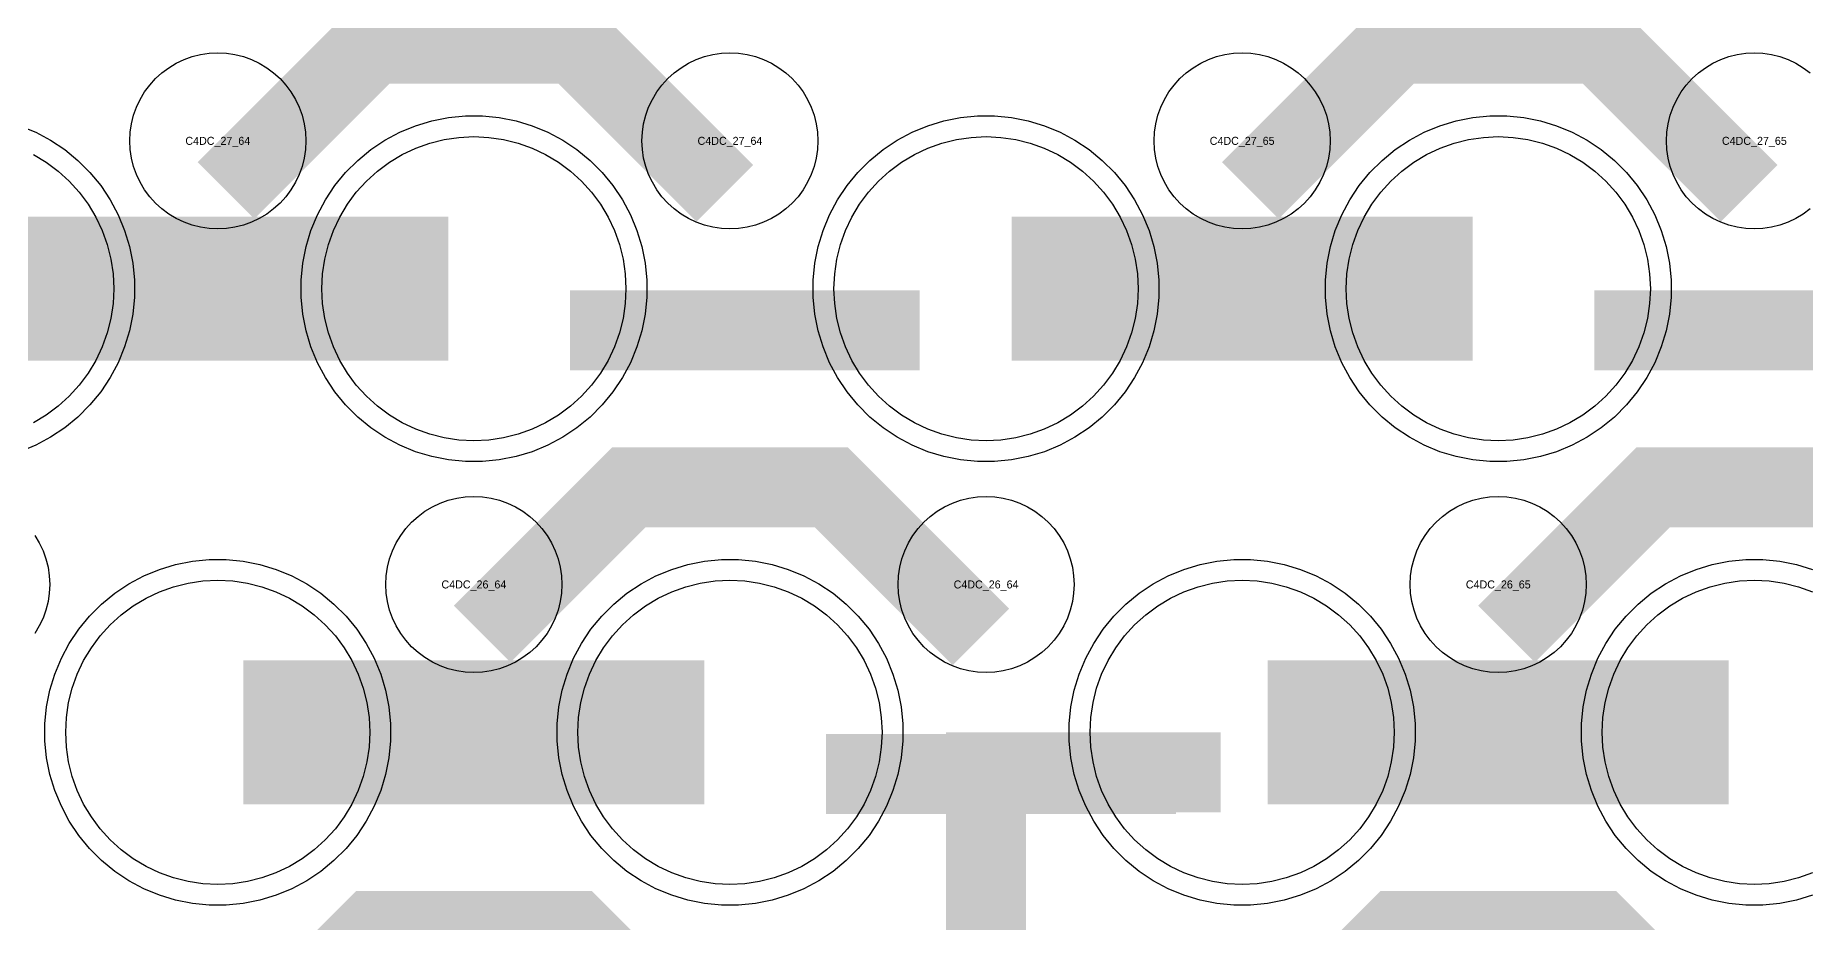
# Model space of a CAD drawing. Extents: x -11880 to 11880, y -14992 to 14992.
# Drawn here: x 8423 to 8976, y -11296 to -11019 of the extents above; entities that cross this region are included whole.
import ezdxf
from ezdxf.enums import TextEntityAlignment as Align

# ---------------------------------------------------------------- set-up
doc = ezdxf.new("R2010")
doc.units = 0
doc.header["$MEASUREMENT"] = 0
for name, color, linetype in [('GDS_775_DT_237', 138, 'CONTINUOUS'), ('RDL1_FS', 34, 'CONTINUOUS'), ('RDL_BS', 160, 'CONTINUOUS')]:
    doc.layers.add(name, color=color, linetype=linetype)

msp = doc.modelspace()

# ---------------------------------------------------------------- linework, layer by layer
at = {"layer": 'RDL1_FS', "color": 241, "true_color": 0xf7abae}
for points in [[(8560, -11145.844), (8555.343, -11145.615), (8550.732, -11144.931), (8546.209, -11143.799), (8541.819, -11142.227), (8537.605, -11140.235), (8533.605, -11137.837), (8529.86, -11135.059), (8526.406, -11131.929), (8523.276, -11128.475), (8520.498, -11124.73), (8518.1, -11120.73), (8516.108, -11116.516), (8514.536, -11112.126), (8513.404, -11107.603), (8512.72, -11102.992), (8512.491, -11098.335), (8512.72, -11093.678), (8513.404, -11089.067), (8514.536, -11084.544), (8516.108, -11080.154), (8518.1, -11075.94), (8520.498, -11071.94), (8523.276, -11068.195), (8526.406, -11064.741), (8529.86, -11061.611), (8533.605, -11058.833), (8537.605, -11056.435), (8541.819, -11054.443), (8546.209, -11052.871), (8550.732, -11051.739), (8555.343, -11051.055), (8560, -11050.826), (8564.657, -11051.055), (8569.268, -11051.739), (8573.791, -11052.871), (8578.181, -11054.443), (8582.395, -11056.435), (8586.395, -11058.833), (8590.14, -11061.611), (8593.594, -11064.741), (8596.724, -11068.195), (8599.502, -11071.94), (8601.9, -11075.94), (8603.892, -11080.154), (8605.464, -11084.544), (8606.596, -11089.067), (8607.28, -11093.678), (8607.509, -11098.335), (8607.28, -11102.992), (8606.596, -11107.603), (8605.464, -11112.126), (8603.892, -11116.516), (8601.9, -11120.73), (8599.502, -11124.73), (8596.724, -11128.475), (8593.594, -11131.929), (8590.14, -11135.059), (8586.395, -11137.837), (8582.395, -11140.235), (8578.181, -11142.227), (8573.791, -11143.799), (8569.268, -11144.931), (8564.657, -11145.615)], [(8720, -11145.844), (8715.343, -11145.615), (8710.732, -11144.931), (8706.209, -11143.799), (8701.819, -11142.227), (8697.605, -11140.235), (8693.605, -11137.837), (8689.86, -11135.059), (8686.406, -11131.929), (8683.276, -11128.475), (8680.498, -11124.73), (8678.1, -11120.73), (8676.108, -11116.516), (8674.536, -11112.126), (8673.404, -11107.603), (8672.72, -11102.992), (8672.491, -11098.335), (8672.72, -11093.678), (8673.404, -11089.067), (8674.536, -11084.544), (8676.108, -11080.154), (8678.1, -11075.94), (8680.498, -11071.94), (8683.276, -11068.195), (8686.406, -11064.741), (8689.86, -11061.611), (8693.605, -11058.833), (8697.605, -11056.435), (8701.819, -11054.443), (8706.209, -11052.871), (8710.732, -11051.739), (8715.343, -11051.055), (8720, -11050.826), (8724.657, -11051.055), (8729.268, -11051.739), (8733.791, -11052.871), (8738.181, -11054.443), (8742.395, -11056.435), (8746.395, -11058.833), (8750.14, -11061.611), (8753.594, -11064.741), (8756.724, -11068.195), (8759.502, -11071.94), (8761.9, -11075.94), (8763.892, -11080.154), (8765.464, -11084.544), (8766.596, -11089.067), (8767.28, -11093.678), (8767.509, -11098.335), (8767.28, -11102.992), (8766.596, -11107.603), (8765.464, -11112.126), (8763.892, -11116.516), (8761.9, -11120.73), (8759.502, -11124.73), (8756.724, -11128.475), (8753.594, -11131.929), (8750.14, -11135.059), (8746.395, -11137.837), (8742.395, -11140.235), (8738.181, -11142.227), (8733.791, -11143.799), (8729.268, -11144.931), (8724.657, -11145.615)], [(8880, -11145.844), (8875.343, -11145.615), (8870.732, -11144.931), (8866.209, -11143.799), (8861.819, -11142.227), (8857.605, -11140.235), (8853.605, -11137.837), (8849.86, -11135.059), (8846.406, -11131.929), (8843.276, -11128.475), (8840.498, -11124.73), (8838.1, -11120.73), (8836.108, -11116.516), (8834.536, -11112.126), (8833.404, -11107.603), (8832.72, -11102.992), (8832.491, -11098.335), (8832.72, -11093.678), (8833.404, -11089.067), (8834.536, -11084.544), (8836.108, -11080.154), (8838.1, -11075.94), (8840.498, -11071.94), (8843.276, -11068.195), (8846.406, -11064.741), (8849.86, -11061.611), (8853.605, -11058.833), (8857.605, -11056.435), (8861.819, -11054.443), (8866.209, -11052.871), (8870.732, -11051.739), (8875.343, -11051.055), (8880, -11050.826), (8884.657, -11051.055), (8889.268, -11051.739), (8893.791, -11052.871), (8898.181, -11054.443), (8902.395, -11056.435), (8906.395, -11058.833), (8910.14, -11061.611), (8913.594, -11064.741), (8916.724, -11068.195), (8919.502, -11071.94), (8921.9, -11075.94), (8923.892, -11080.154), (8925.464, -11084.544), (8926.596, -11089.067), (8927.28, -11093.678), (8927.509, -11098.335), (8927.28, -11102.992), (8926.596, -11107.603), (8925.464, -11112.126), (8923.892, -11116.516), (8921.9, -11120.73), (8919.502, -11124.73), (8916.724, -11128.475), (8913.594, -11131.929), (8910.14, -11135.059), (8906.395, -11137.837), (8902.395, -11140.235), (8898.181, -11142.227), (8893.791, -11143.799), (8889.268, -11144.931), (8884.657, -11145.615)], [(8480, -11284.409), (8475.343, -11284.18), (8470.732, -11283.496), (8466.209, -11282.364), (8461.819, -11280.792), (8457.605, -11278.8), (8453.605, -11276.402), (8449.86, -11273.624), (8446.406, -11270.494), (8443.276, -11267.04), (8440.498, -11263.295), (8438.1, -11259.295), (8436.108, -11255.081), (8434.536, -11250.691), (8433.404, -11246.168), (8432.72, -11241.557), (8432.491, -11236.9), (8432.72, -11232.243), (8433.404, -11227.632), (8434.536, -11223.109), (8436.108, -11218.719), (8438.1, -11214.505), (8440.498, -11210.505), (8443.276, -11206.76), (8446.406, -11203.306), (8449.86, -11200.176), (8453.605, -11197.398), (8457.605, -11195), (8461.819, -11193.008), (8466.209, -11191.436), (8470.732, -11190.304), (8475.343, -11189.62), (8480, -11189.391), (8484.657, -11189.62), (8489.268, -11190.304), (8493.791, -11191.436), (8498.181, -11193.008), (8502.395, -11195), (8506.395, -11197.398), (8510.14, -11200.176), (8513.594, -11203.306), (8516.724, -11206.76), (8519.502, -11210.505), (8521.9, -11214.505), (8523.892, -11218.719), (8525.464, -11223.109), (8526.596, -11227.632), (8527.28, -11232.243), (8527.509, -11236.9), (8527.28, -11241.557), (8526.596, -11246.168), (8525.464, -11250.691), (8523.892, -11255.081), (8521.9, -11259.295), (8519.502, -11263.295), (8516.724, -11267.04), (8513.594, -11270.494), (8510.14, -11273.624), (8506.395, -11276.402), (8502.395, -11278.8), (8498.181, -11280.792), (8493.791, -11282.364), (8489.268, -11283.496), (8484.657, -11284.18)], [(8640, -11284.409), (8635.343, -11284.18), (8630.732, -11283.496), (8626.209, -11282.364), (8621.819, -11280.792), (8617.605, -11278.8), (8613.605, -11276.402), (8609.86, -11273.624), (8606.406, -11270.494), (8603.276, -11267.04), (8600.498, -11263.295), (8598.1, -11259.295), (8596.108, -11255.081), (8594.536, -11250.691), (8593.404, -11246.168), (8592.72, -11241.557), (8592.491, -11236.9), (8592.72, -11232.243), (8593.404, -11227.632), (8594.536, -11223.109), (8596.108, -11218.719), (8598.1, -11214.505), (8600.498, -11210.505), (8603.276, -11206.76), (8606.406, -11203.306), (8609.86, -11200.176), (8613.605, -11197.398), (8617.605, -11195), (8621.819, -11193.008), (8626.209, -11191.436), (8630.732, -11190.304), (8635.343, -11189.62), (8640, -11189.391), (8644.657, -11189.62), (8649.268, -11190.304), (8653.791, -11191.436), (8658.181, -11193.008), (8662.395, -11195), (8666.395, -11197.398), (8670.14, -11200.176), (8673.594, -11203.306), (8676.724, -11206.76), (8679.502, -11210.505), (8681.9, -11214.505), (8683.892, -11218.719), (8685.464, -11223.109), (8686.596, -11227.632), (8687.28, -11232.243), (8687.509, -11236.9), (8687.28, -11241.557), (8686.596, -11246.168), (8685.464, -11250.691), (8683.892, -11255.081), (8681.9, -11259.295), (8679.502, -11263.295), (8676.724, -11267.04), (8673.594, -11270.494), (8670.14, -11273.624), (8666.395, -11276.402), (8662.395, -11278.8), (8658.181, -11280.792), (8653.791, -11282.364), (8649.268, -11283.496), (8644.657, -11284.18)], [(8800, -11284.409), (8795.343, -11284.18), (8790.732, -11283.496), (8786.209, -11282.364), (8781.819, -11280.792), (8777.605, -11278.8), (8773.605, -11276.402), (8769.86, -11273.624), (8766.406, -11270.494), (8763.276, -11267.04), (8760.498, -11263.295), (8758.1, -11259.295), (8756.108, -11255.081), (8754.536, -11250.691), (8753.404, -11246.168), (8752.72, -11241.557), (8752.491, -11236.9), (8752.72, -11232.243), (8753.404, -11227.632), (8754.536, -11223.109), (8756.108, -11218.719), (8758.1, -11214.505), (8760.498, -11210.505), (8763.276, -11206.76), (8766.406, -11203.306), (8769.86, -11200.176), (8773.605, -11197.398), (8777.605, -11195), (8781.819, -11193.008), (8786.209, -11191.436), (8790.732, -11190.304), (8795.343, -11189.62), (8800, -11189.391), (8804.657, -11189.62), (8809.268, -11190.304), (8813.791, -11191.436), (8818.181, -11193.008), (8822.395, -11195), (8826.395, -11197.398), (8830.14, -11200.176), (8833.594, -11203.306), (8836.724, -11206.76), (8839.502, -11210.505), (8841.9, -11214.505), (8843.892, -11218.719), (8845.464, -11223.109), (8846.596, -11227.632), (8847.28, -11232.243), (8847.509, -11236.9), (8847.28, -11241.557), (8846.596, -11246.168), (8845.464, -11250.691), (8843.892, -11255.081), (8841.9, -11259.295), (8839.502, -11263.295), (8836.724, -11267.04), (8833.594, -11270.494), (8830.14, -11273.624), (8826.395, -11276.402), (8822.395, -11278.8), (8818.181, -11280.792), (8813.791, -11282.364), (8809.268, -11283.496), (8804.657, -11284.18)]]:
    msp.add_lwpolyline(points, close=True, dxfattribs=at)
for points in [[(8422.395, -11056.435), (8426.395, -11058.833), (8430.14, -11061.611), (8433.594, -11064.741), (8436.724, -11068.195), (8439.502, -11071.94), (8441.9, -11075.94), (8443.892, -11080.154), (8445.464, -11084.544), (8446.596, -11089.067), (8447.28, -11093.678), (8447.509, -11098.335), (8447.28, -11102.992), (8446.596, -11107.603), (8445.464, -11112.126), (8443.892, -11116.516), (8441.9, -11120.73), (8439.502, -11124.73), (8436.724, -11128.475), (8433.594, -11131.929), (8430.14, -11135.059), (8426.395, -11137.837), (8422.395, -11140.235)], [(8978.181, -11280.792), (8973.791, -11282.364), (8969.268, -11283.496), (8964.657, -11284.18), (8960, -11284.409), (8955.343, -11284.18), (8950.732, -11283.496), (8946.209, -11282.364), (8941.819, -11280.792), (8937.605, -11278.8), (8933.605, -11276.402), (8929.86, -11273.624), (8926.406, -11270.494), (8923.276, -11267.04), (8920.498, -11263.295), (8918.1, -11259.295), (8916.108, -11255.081), (8914.536, -11250.691), (8913.404, -11246.168), (8912.72, -11241.557), (8912.491, -11236.9), (8912.72, -11232.243), (8913.404, -11227.632), (8914.536, -11223.109), (8916.108, -11218.719), (8918.1, -11214.505), (8920.498, -11210.505), (8923.276, -11206.76), (8926.406, -11203.306), (8929.86, -11200.176), (8933.605, -11197.398), (8937.605, -11195), (8941.819, -11193.008), (8946.209, -11191.436), (8950.732, -11190.304), (8955.343, -11189.62), (8960, -11189.391), (8964.657, -11189.62), (8969.268, -11190.304), (8973.791, -11191.436), (8978.181, -11193.008)]]:
    msp.add_lwpolyline(points, dxfattribs=at)
for points in [[(8408.002, -11098.335, 45, 45, 0), (8480.002, -11098.335, 45, 45, 0)], [(8480.002, -11098.335, 45, 45, 0), (8552.002, -11098.335, 45, 45, 0)], [(8728.002, -11098.335, 45, 45, 0), (8800.002, -11098.335, 45, 45, 0)], [(8800.002, -11098.335, 45, 45, 0), (8872.002, -11098.335, 45, 45, 0)], [(8488.002, -11236.9, 45, 45, 0), (8560.002, -11236.9, 45, 45, 0)], [(8560.002, -11236.9, 45, 45, 0), (8632.002, -11236.9, 45, 45, 0)], [(8808.002, -11236.9, 45, 45, 0), (8880.002, -11236.9, 45, 45, 0)], [(8880.002, -11236.9, 45, 45, 0), (8952.002, -11236.9, 45, 45, 0)]]:
    msp.add_lwpolyline(points, format="xyseb", dxfattribs=at)
at = {"layer": 'RDL_BS'}
for points in [[(8482.562, -11067.649, 25, 25, 0), (8528.377, -11021.834, 25, 25, 0), (8561.93, -11021.834, 25, 25, 0)], [(8638.401, -11068.548, 25, 25, 0), (8591.687, -11021.834, 25, 25, 0), (8561.929, -11021.834, 25, 25, 0)], [(8802.562, -11067.649, 25, 25, 0), (8848.377, -11021.834, 25, 25, 0), (8881.93, -11021.834, 25, 25, 0)], [(8958.401, -11068.548, 25, 25, 0), (8911.687, -11021.834, 25, 25, 0), (8881.929, -11021.834, 25, 25, 0)], [(8562.562, -11206.214, 25, 25, 0), (8608.377, -11160.399, 25, 25, 0), (8641.93, -11160.399, 25, 25, 0)], [(8718.401, -11207.113, 25, 25, 0), (8671.687, -11160.399, 25, 25, 0), (8641.929, -11160.399, 25, 25, 0)], [(8882.562, -11206.214, 25, 25, 0), (8928.377, -11160.399, 25, 25, 0), (8961.93, -11160.399, 25, 25, 0)], [(9038.401, -11207.113, 25, 25, 0), (8991.687, -11160.399, 25, 25, 0), (8961.929, -11160.399, 25, 25, 0)], [(8720, -11267.369, 25, 25, 0), (8720, -11312.989, 25, 25, 0)], [(8482.562, -11344.774, 25, 25, 0), (8528.377, -11298.959, 25, 25, 0), (8561.93, -11298.959, 25, 25, 0)], [(8638.401, -11345.673, 25, 25, 0), (8591.687, -11298.959, 25, 25, 0), (8561.929, -11298.959, 25, 25, 0)], [(8802.562, -11344.774, 25, 25, 0), (8848.377, -11298.959, 25, 25, 0), (8881.93, -11298.959, 25, 25, 0)], [(8958.401, -11345.673, 25, 25, 0), (8911.687, -11298.959, 25, 25, 0), (8881.929, -11298.959, 25, 25, 0)]]:
    msp.add_lwpolyline(points, format="xyseb", dxfattribs=at)
for points in [[(8480, -11079.641), (8477.307, -11079.509), (8474.635, -11079.113), (8472.016, -11078.456), (8469.481, -11077.549), (8467.044, -11076.397), (8464.72, -11075.004), (8462.557, -11073.401), (8460.558, -11071.589), (8458.746, -11069.59), (8457.143, -11067.427), (8455.75, -11065.103), (8454.598, -11062.666), (8453.691, -11060.131), (8453.034, -11057.512), (8452.638, -11054.84), (8452.506, -11052.147), (8452.638, -11049.454), (8453.034, -11046.782), (8453.691, -11044.163), (8454.598, -11041.628), (8455.75, -11039.191), (8457.143, -11036.867), (8458.746, -11034.704), (8460.558, -11032.705), (8462.557, -11030.893), (8464.72, -11029.29), (8467.044, -11027.897), (8469.481, -11026.745), (8472.016, -11025.838), (8474.635, -11025.181), (8477.307, -11024.785), (8480, -11024.653), (8482.693, -11024.785), (8485.365, -11025.181), (8487.984, -11025.838), (8490.519, -11026.745), (8492.956, -11027.897), (8495.28, -11029.29), (8497.443, -11030.893), (8499.442, -11032.705), (8501.254, -11034.704), (8502.857, -11036.867), (8504.25, -11039.191), (8505.402, -11041.628), (8506.309, -11044.163), (8506.966, -11046.782), (8507.362, -11049.454), (8507.494, -11052.147), (8507.362, -11054.84), (8506.966, -11057.512), (8506.309, -11060.131), (8505.402, -11062.666), (8504.25, -11065.103), (8502.857, -11067.427), (8501.254, -11069.59), (8499.442, -11071.589), (8497.443, -11073.401), (8495.28, -11075.004), (8492.956, -11076.397), (8490.519, -11077.549), (8487.984, -11078.456), (8485.365, -11079.113), (8482.693, -11079.509)], [(8640, -11079.641), (8637.307, -11079.509), (8634.635, -11079.113), (8632.016, -11078.456), (8629.481, -11077.549), (8627.044, -11076.397), (8624.72, -11075.004), (8622.557, -11073.401), (8620.558, -11071.589), (8618.746, -11069.59), (8617.143, -11067.427), (8615.75, -11065.103), (8614.598, -11062.666), (8613.691, -11060.131), (8613.034, -11057.512), (8612.638, -11054.84), (8612.506, -11052.147), (8612.638, -11049.454), (8613.034, -11046.782), (8613.691, -11044.163), (8614.598, -11041.628), (8615.75, -11039.191), (8617.143, -11036.867), (8618.746, -11034.704), (8620.558, -11032.705), (8622.557, -11030.893), (8624.72, -11029.29), (8627.044, -11027.897), (8629.481, -11026.745), (8632.016, -11025.838), (8634.635, -11025.181), (8637.307, -11024.785), (8640, -11024.653), (8642.693, -11024.785), (8645.365, -11025.181), (8647.984, -11025.838), (8650.519, -11026.745), (8652.956, -11027.897), (8655.28, -11029.29), (8657.443, -11030.893), (8659.442, -11032.705), (8661.254, -11034.704), (8662.857, -11036.867), (8664.25, -11039.191), (8665.402, -11041.628), (8666.309, -11044.163), (8666.966, -11046.782), (8667.362, -11049.454), (8667.494, -11052.147), (8667.362, -11054.84), (8666.966, -11057.512), (8666.309, -11060.131), (8665.402, -11062.666), (8664.25, -11065.103), (8662.857, -11067.427), (8661.254, -11069.59), (8659.442, -11071.589), (8657.443, -11073.401), (8655.28, -11075.004), (8652.956, -11076.397), (8650.519, -11077.549), (8647.984, -11078.456), (8645.365, -11079.113), (8642.693, -11079.509)], [(8800, -11079.641), (8797.307, -11079.509), (8794.635, -11079.113), (8792.016, -11078.456), (8789.481, -11077.549), (8787.044, -11076.397), (8784.72, -11075.004), (8782.557, -11073.401), (8780.558, -11071.589), (8778.746, -11069.59), (8777.143, -11067.427), (8775.75, -11065.103), (8774.598, -11062.666), (8773.691, -11060.131), (8773.034, -11057.512), (8772.638, -11054.84), (8772.506, -11052.147), (8772.638, -11049.454), (8773.034, -11046.782), (8773.691, -11044.163), (8774.598, -11041.628), (8775.75, -11039.191), (8777.143, -11036.867), (8778.746, -11034.704), (8780.558, -11032.705), (8782.557, -11030.893), (8784.72, -11029.29), (8787.044, -11027.897), (8789.481, -11026.745), (8792.016, -11025.838), (8794.635, -11025.181), (8797.307, -11024.785), (8800, -11024.653), (8802.693, -11024.785), (8805.365, -11025.181), (8807.984, -11025.838), (8810.519, -11026.745), (8812.956, -11027.897), (8815.28, -11029.29), (8817.443, -11030.893), (8819.442, -11032.705), (8821.254, -11034.704), (8822.857, -11036.867), (8824.25, -11039.191), (8825.402, -11041.628), (8826.309, -11044.163), (8826.966, -11046.782), (8827.362, -11049.454), (8827.494, -11052.147), (8827.362, -11054.84), (8826.966, -11057.512), (8826.309, -11060.131), (8825.402, -11062.666), (8824.25, -11065.103), (8822.857, -11067.427), (8821.254, -11069.59), (8819.442, -11071.589), (8817.443, -11073.401), (8815.28, -11075.004), (8812.956, -11076.397), (8810.519, -11077.549), (8807.984, -11078.456), (8805.365, -11079.113), (8802.693, -11079.509)], [(8560, -11218.206), (8557.307, -11218.074), (8554.635, -11217.678), (8552.016, -11217.021), (8549.481, -11216.114), (8547.044, -11214.962), (8544.72, -11213.569), (8542.557, -11211.966), (8540.558, -11210.154), (8538.746, -11208.155), (8537.143, -11205.992), (8535.75, -11203.668), (8534.598, -11201.231), (8533.691, -11198.696), (8533.034, -11196.077), (8532.638, -11193.405), (8532.506, -11190.712), (8532.638, -11188.019), (8533.034, -11185.347), (8533.691, -11182.728), (8534.598, -11180.193), (8535.75, -11177.756), (8537.143, -11175.432), (8538.746, -11173.269), (8540.558, -11171.27), (8542.557, -11169.458), (8544.72, -11167.855), (8547.044, -11166.462), (8549.481, -11165.31), (8552.016, -11164.403), (8554.635, -11163.746), (8557.307, -11163.35), (8560, -11163.218), (8562.693, -11163.35), (8565.365, -11163.746), (8567.984, -11164.403), (8570.519, -11165.31), (8572.956, -11166.462), (8575.28, -11167.855), (8577.443, -11169.458), (8579.442, -11171.27), (8581.254, -11173.269), (8582.857, -11175.432), (8584.25, -11177.756), (8585.402, -11180.193), (8586.309, -11182.728), (8586.966, -11185.347), (8587.362, -11188.019), (8587.494, -11190.712), (8587.362, -11193.405), (8586.966, -11196.077), (8586.309, -11198.696), (8585.402, -11201.231), (8584.25, -11203.668), (8582.857, -11205.992), (8581.254, -11208.155), (8579.442, -11210.154), (8577.443, -11211.966), (8575.28, -11213.569), (8572.956, -11214.962), (8570.519, -11216.114), (8567.984, -11217.021), (8565.365, -11217.678), (8562.693, -11218.074)], [(8720, -11218.206), (8717.307, -11218.074), (8714.635, -11217.678), (8712.016, -11217.021), (8709.481, -11216.114), (8707.044, -11214.962), (8704.72, -11213.569), (8702.557, -11211.966), (8700.558, -11210.154), (8698.746, -11208.155), (8697.143, -11205.992), (8695.75, -11203.668), (8694.598, -11201.231), (8693.691, -11198.696), (8693.034, -11196.077), (8692.638, -11193.405), (8692.506, -11190.712), (8692.638, -11188.019), (8693.034, -11185.347), (8693.691, -11182.728), (8694.598, -11180.193), (8695.75, -11177.756), (8697.143, -11175.432), (8698.746, -11173.269), (8700.558, -11171.27), (8702.557, -11169.458), (8704.72, -11167.855), (8707.044, -11166.462), (8709.481, -11165.31), (8712.016, -11164.403), (8714.635, -11163.746), (8717.307, -11163.35), (8720, -11163.218), (8722.693, -11163.35), (8725.365, -11163.746), (8727.984, -11164.403), (8730.519, -11165.31), (8732.956, -11166.462), (8735.28, -11167.855), (8737.443, -11169.458), (8739.442, -11171.27), (8741.254, -11173.269), (8742.857, -11175.432), (8744.25, -11177.756), (8745.402, -11180.193), (8746.309, -11182.728), (8746.966, -11185.347), (8747.362, -11188.019), (8747.494, -11190.712), (8747.362, -11193.405), (8746.966, -11196.077), (8746.309, -11198.696), (8745.402, -11201.231), (8744.25, -11203.668), (8742.857, -11205.992), (8741.254, -11208.155), (8739.442, -11210.154), (8737.443, -11211.966), (8735.28, -11213.569), (8732.956, -11214.962), (8730.519, -11216.114), (8727.984, -11217.021), (8725.365, -11217.678), (8722.693, -11218.074)], [(8880, -11218.206), (8877.307, -11218.074), (8874.635, -11217.678), (8872.016, -11217.021), (8869.481, -11216.114), (8867.044, -11214.962), (8864.72, -11213.569), (8862.557, -11211.966), (8860.558, -11210.154), (8858.746, -11208.155), (8857.143, -11205.992), (8855.75, -11203.668), (8854.598, -11201.231), (8853.691, -11198.696), (8853.034, -11196.077), (8852.638, -11193.405), (8852.506, -11190.712), (8852.638, -11188.019), (8853.034, -11185.347), (8853.691, -11182.728), (8854.598, -11180.193), (8855.75, -11177.756), (8857.143, -11175.432), (8858.746, -11173.269), (8860.558, -11171.27), (8862.557, -11169.458), (8864.72, -11167.855), (8867.044, -11166.462), (8869.481, -11165.31), (8872.016, -11164.403), (8874.635, -11163.746), (8877.307, -11163.35), (8880, -11163.218), (8882.693, -11163.35), (8885.365, -11163.746), (8887.984, -11164.403), (8890.519, -11165.31), (8892.956, -11166.462), (8895.28, -11167.855), (8897.443, -11169.458), (8899.442, -11171.27), (8901.254, -11173.269), (8902.857, -11175.432), (8904.25, -11177.756), (8905.402, -11180.193), (8906.309, -11182.728), (8906.966, -11185.347), (8907.362, -11188.019), (8907.494, -11190.712), (8907.362, -11193.405), (8906.966, -11196.077), (8906.309, -11198.696), (8905.402, -11201.231), (8904.25, -11203.668), (8902.857, -11205.992), (8901.254, -11208.155), (8899.442, -11210.154), (8897.443, -11211.966), (8895.28, -11213.569), (8892.956, -11214.962), (8890.519, -11216.114), (8887.984, -11217.021), (8885.365, -11217.678), (8882.693, -11218.074)]]:
    msp.add_lwpolyline(points, close=True, dxfattribs=at)
for points in [[(8977.443, -11073.401), (8975.28, -11075.004), (8972.956, -11076.397), (8970.519, -11077.549), (8967.984, -11078.456), (8965.365, -11079.113), (8962.693, -11079.509), (8960, -11079.641), (8957.307, -11079.509), (8954.635, -11079.113), (8952.016, -11078.456), (8949.481, -11077.549), (8947.044, -11076.397), (8944.72, -11075.004), (8942.557, -11073.401), (8940.558, -11071.589), (8938.746, -11069.59), (8937.143, -11067.427), (8935.75, -11065.103), (8934.598, -11062.666), (8933.691, -11060.131), (8933.034, -11057.512), (8932.638, -11054.84), (8932.506, -11052.147), (8932.638, -11049.454), (8933.034, -11046.782), (8933.691, -11044.163), (8934.598, -11041.628), (8935.75, -11039.191), (8937.143, -11036.867), (8938.746, -11034.704), (8940.558, -11032.705), (8942.557, -11030.893), (8944.72, -11029.29), (8947.044, -11027.897), (8949.481, -11026.745), (8952.016, -11025.838), (8954.635, -11025.181), (8957.307, -11024.785), (8960, -11024.653), (8962.693, -11024.785), (8965.365, -11025.181), (8967.984, -11025.838), (8970.519, -11026.745), (8972.956, -11027.897), (8975.28, -11029.29), (8977.443, -11030.893)], [(8422.857, -11175.432), (8424.25, -11177.756), (8425.402, -11180.193), (8426.309, -11182.728), (8426.966, -11185.347), (8427.362, -11188.019), (8427.494, -11190.712), (8427.362, -11193.405), (8426.966, -11196.077), (8426.309, -11198.696), (8425.402, -11201.231), (8424.25, -11203.668), (8422.857, -11205.992)]]:
    msp.add_lwpolyline(points, dxfattribs=at)
at = {"layer": 'RDL_BS', "color": 241, "true_color": 0xf7abae}
for points in [[(8418.205, -11047.429), (8423.115, -11049.46), (8427.777, -11051.952), (8432.191, -11054.899), (8436.292, -11058.261), (8440.074, -11062.043), (8443.436, -11066.144), (8446.383, -11070.558), (8448.875, -11075.22), (8450.906, -11080.13), (8452.437, -11085.17), (8453.483, -11090.397), (8454, -11095.691), (8454, -11100.979), (8453.483, -11106.273), (8452.437, -11111.5), (8450.906, -11116.54), (8448.875, -11121.45), (8446.383, -11126.112), (8443.436, -11130.526), (8440.074, -11134.627), (8436.292, -11138.409), (8432.191, -11141.771), (8427.777, -11144.718), (8423.115, -11147.21), (8418.205, -11149.241)], [(8978.205, -11287.806), (8973.165, -11289.337), (8967.938, -11290.383), (8962.644, -11290.9), (8957.356, -11290.9), (8952.062, -11290.383), (8946.835, -11289.337), (8941.795, -11287.806), (8936.885, -11285.775), (8932.223, -11283.283), (8927.809, -11280.336), (8923.708, -11276.974), (8919.926, -11273.192), (8916.564, -11269.091), (8913.617, -11264.677), (8911.125, -11260.015), (8909.094, -11255.105), (8907.563, -11250.065), (8906.517, -11244.838), (8906, -11239.544), (8906, -11234.256), (8906.517, -11228.962), (8907.563, -11223.735), (8909.094, -11218.695), (8911.125, -11213.785), (8913.617, -11209.123), (8916.564, -11204.709), (8919.926, -11200.608), (8923.708, -11196.826), (8927.809, -11193.464), (8932.223, -11190.517), (8936.885, -11188.025), (8941.795, -11185.994), (8946.835, -11184.463), (8952.062, -11183.417), (8957.356, -11182.9), (8962.644, -11182.9), (8967.938, -11183.417), (8973.165, -11184.463), (8978.205, -11185.994)]]:
    msp.add_lwpolyline(points, dxfattribs=at)
for points in [[(8557.356, -11152.335), (8552.062, -11151.818), (8546.835, -11150.772), (8541.795, -11149.241), (8536.885, -11147.21), (8532.223, -11144.718), (8527.809, -11141.771), (8523.708, -11138.409), (8519.926, -11134.627), (8516.564, -11130.526), (8513.617, -11126.112), (8511.125, -11121.45), (8509.094, -11116.54), (8507.563, -11111.5), (8506.517, -11106.273), (8506, -11100.979), (8506, -11095.691), (8506.517, -11090.397), (8507.563, -11085.17), (8509.094, -11080.13), (8511.125, -11075.22), (8513.617, -11070.558), (8516.564, -11066.144), (8519.926, -11062.043), (8523.708, -11058.261), (8527.809, -11054.899), (8532.223, -11051.952), (8536.885, -11049.46), (8541.795, -11047.429), (8546.835, -11045.898), (8552.062, -11044.852), (8557.356, -11044.335), (8562.644, -11044.335), (8567.938, -11044.852), (8573.165, -11045.898), (8578.205, -11047.429), (8583.115, -11049.46), (8587.777, -11051.952), (8592.191, -11054.899), (8596.292, -11058.261), (8600.074, -11062.043), (8603.436, -11066.144), (8606.383, -11070.558), (8608.875, -11075.22), (8610.906, -11080.13), (8612.437, -11085.17), (8613.483, -11090.397), (8614, -11095.691), (8614, -11100.979), (8613.483, -11106.273), (8612.437, -11111.5), (8610.906, -11116.54), (8608.875, -11121.45), (8606.383, -11126.112), (8603.436, -11130.526), (8600.074, -11134.627), (8596.292, -11138.409), (8592.191, -11141.771), (8587.777, -11144.718), (8583.115, -11147.21), (8578.205, -11149.241), (8573.165, -11150.772), (8567.938, -11151.818), (8562.644, -11152.335)], [(8717.356, -11152.335), (8712.062, -11151.818), (8706.835, -11150.772), (8701.795, -11149.241), (8696.885, -11147.21), (8692.223, -11144.718), (8687.809, -11141.771), (8683.708, -11138.409), (8679.926, -11134.627), (8676.564, -11130.526), (8673.617, -11126.112), (8671.125, -11121.45), (8669.094, -11116.54), (8667.563, -11111.5), (8666.517, -11106.273), (8666, -11100.979), (8666, -11095.691), (8666.517, -11090.397), (8667.563, -11085.17), (8669.094, -11080.13), (8671.125, -11075.22), (8673.617, -11070.558), (8676.564, -11066.144), (8679.926, -11062.043), (8683.708, -11058.261), (8687.809, -11054.899), (8692.223, -11051.952), (8696.885, -11049.46), (8701.795, -11047.429), (8706.835, -11045.898), (8712.062, -11044.852), (8717.356, -11044.335), (8722.644, -11044.335), (8727.938, -11044.852), (8733.165, -11045.898), (8738.205, -11047.429), (8743.115, -11049.46), (8747.777, -11051.952), (8752.191, -11054.899), (8756.292, -11058.261), (8760.074, -11062.043), (8763.436, -11066.144), (8766.383, -11070.558), (8768.875, -11075.22), (8770.906, -11080.13), (8772.437, -11085.17), (8773.483, -11090.397), (8774, -11095.691), (8774, -11100.979), (8773.483, -11106.273), (8772.437, -11111.5), (8770.906, -11116.54), (8768.875, -11121.45), (8766.383, -11126.112), (8763.436, -11130.526), (8760.074, -11134.627), (8756.292, -11138.409), (8752.191, -11141.771), (8747.777, -11144.718), (8743.115, -11147.21), (8738.205, -11149.241), (8733.165, -11150.772), (8727.938, -11151.818), (8722.644, -11152.335)], [(8877.356, -11152.335), (8872.062, -11151.818), (8866.835, -11150.772), (8861.795, -11149.241), (8856.885, -11147.21), (8852.223, -11144.718), (8847.809, -11141.771), (8843.708, -11138.409), (8839.926, -11134.627), (8836.564, -11130.526), (8833.617, -11126.112), (8831.125, -11121.45), (8829.094, -11116.54), (8827.563, -11111.5), (8826.517, -11106.273), (8826, -11100.979), (8826, -11095.691), (8826.517, -11090.397), (8827.563, -11085.17), (8829.094, -11080.13), (8831.125, -11075.22), (8833.617, -11070.558), (8836.564, -11066.144), (8839.926, -11062.043), (8843.708, -11058.261), (8847.809, -11054.899), (8852.223, -11051.952), (8856.885, -11049.46), (8861.795, -11047.429), (8866.835, -11045.898), (8872.062, -11044.852), (8877.356, -11044.335), (8882.644, -11044.335), (8887.938, -11044.852), (8893.165, -11045.898), (8898.205, -11047.429), (8903.115, -11049.46), (8907.777, -11051.952), (8912.191, -11054.899), (8916.292, -11058.261), (8920.074, -11062.043), (8923.436, -11066.144), (8926.383, -11070.558), (8928.875, -11075.22), (8930.906, -11080.13), (8932.437, -11085.17), (8933.483, -11090.397), (8934, -11095.691), (8934, -11100.979), (8933.483, -11106.273), (8932.437, -11111.5), (8930.906, -11116.54), (8928.875, -11121.45), (8926.383, -11126.112), (8923.436, -11130.526), (8920.074, -11134.627), (8916.292, -11138.409), (8912.191, -11141.771), (8907.777, -11144.718), (8903.115, -11147.21), (8898.205, -11149.241), (8893.165, -11150.772), (8887.938, -11151.818), (8882.644, -11152.335)], [(8477.356, -11290.9), (8472.062, -11290.383), (8466.835, -11289.337), (8461.795, -11287.806), (8456.885, -11285.775), (8452.223, -11283.283), (8447.809, -11280.336), (8443.708, -11276.974), (8439.926, -11273.192), (8436.564, -11269.091), (8433.617, -11264.677), (8431.125, -11260.015), (8429.094, -11255.105), (8427.563, -11250.065), (8426.517, -11244.838), (8426, -11239.544), (8426, -11234.256), (8426.517, -11228.962), (8427.563, -11223.735), (8429.094, -11218.695), (8431.125, -11213.785), (8433.617, -11209.123), (8436.564, -11204.709), (8439.926, -11200.608), (8443.708, -11196.826), (8447.809, -11193.464), (8452.223, -11190.517), (8456.885, -11188.025), (8461.795, -11185.994), (8466.835, -11184.463), (8472.062, -11183.417), (8477.356, -11182.9), (8482.644, -11182.9), (8487.938, -11183.417), (8493.165, -11184.463), (8498.205, -11185.994), (8503.115, -11188.025), (8507.777, -11190.517), (8512.191, -11193.464), (8516.292, -11196.826), (8520.074, -11200.608), (8523.436, -11204.709), (8526.383, -11209.123), (8528.875, -11213.785), (8530.906, -11218.695), (8532.437, -11223.735), (8533.483, -11228.962), (8534, -11234.256), (8534, -11239.544), (8533.483, -11244.838), (8532.437, -11250.065), (8530.906, -11255.105), (8528.875, -11260.015), (8526.383, -11264.677), (8523.436, -11269.091), (8520.074, -11273.192), (8516.292, -11276.974), (8512.191, -11280.336), (8507.777, -11283.283), (8503.115, -11285.775), (8498.205, -11287.806), (8493.165, -11289.337), (8487.938, -11290.383), (8482.644, -11290.9)], [(8637.356, -11290.9), (8632.062, -11290.383), (8626.835, -11289.337), (8621.795, -11287.806), (8616.885, -11285.775), (8612.223, -11283.283), (8607.809, -11280.336), (8603.708, -11276.974), (8599.926, -11273.192), (8596.564, -11269.091), (8593.617, -11264.677), (8591.125, -11260.015), (8589.094, -11255.105), (8587.563, -11250.065), (8586.517, -11244.838), (8586, -11239.544), (8586, -11234.256), (8586.517, -11228.962), (8587.563, -11223.735), (8589.094, -11218.695), (8591.125, -11213.785), (8593.617, -11209.123), (8596.564, -11204.709), (8599.926, -11200.608), (8603.708, -11196.826), (8607.809, -11193.464), (8612.223, -11190.517), (8616.885, -11188.025), (8621.795, -11185.994), (8626.835, -11184.463), (8632.062, -11183.417), (8637.356, -11182.9), (8642.644, -11182.9), (8647.938, -11183.417), (8653.165, -11184.463), (8658.205, -11185.994), (8663.115, -11188.025), (8667.777, -11190.517), (8672.191, -11193.464), (8676.292, -11196.826), (8680.074, -11200.608), (8683.436, -11204.709), (8686.383, -11209.123), (8688.875, -11213.785), (8690.906, -11218.695), (8692.437, -11223.735), (8693.483, -11228.962), (8694, -11234.256), (8694, -11239.544), (8693.483, -11244.838), (8692.437, -11250.065), (8690.906, -11255.105), (8688.875, -11260.015), (8686.383, -11264.677), (8683.436, -11269.091), (8680.074, -11273.192), (8676.292, -11276.974), (8672.191, -11280.336), (8667.777, -11283.283), (8663.115, -11285.775), (8658.205, -11287.806), (8653.165, -11289.337), (8647.938, -11290.383), (8642.644, -11290.9)], [(8797.356, -11290.9), (8792.062, -11290.383), (8786.835, -11289.337), (8781.795, -11287.806), (8776.885, -11285.775), (8772.223, -11283.283), (8767.809, -11280.336), (8763.708, -11276.974), (8759.926, -11273.192), (8756.564, -11269.091), (8753.617, -11264.677), (8751.125, -11260.015), (8749.094, -11255.105), (8747.563, -11250.065), (8746.517, -11244.838), (8746, -11239.544), (8746, -11234.256), (8746.517, -11228.962), (8747.563, -11223.735), (8749.094, -11218.695), (8751.125, -11213.785), (8753.617, -11209.123), (8756.564, -11204.709), (8759.926, -11200.608), (8763.708, -11196.826), (8767.809, -11193.464), (8772.223, -11190.517), (8776.885, -11188.025), (8781.795, -11185.994), (8786.835, -11184.463), (8792.062, -11183.417), (8797.356, -11182.9), (8802.644, -11182.9), (8807.938, -11183.417), (8813.165, -11184.463), (8818.205, -11185.994), (8823.115, -11188.025), (8827.777, -11190.517), (8832.191, -11193.464), (8836.292, -11196.826), (8840.074, -11200.608), (8843.436, -11204.709), (8846.383, -11209.123), (8848.875, -11213.785), (8850.906, -11218.695), (8852.437, -11223.735), (8853.483, -11228.962), (8854, -11234.256), (8854, -11239.544), (8853.483, -11244.838), (8852.437, -11250.065), (8850.906, -11255.105), (8848.875, -11260.015), (8846.383, -11264.677), (8843.436, -11269.091), (8840.074, -11273.192), (8836.292, -11276.974), (8832.191, -11280.336), (8827.777, -11283.283), (8823.115, -11285.775), (8818.205, -11287.806), (8813.165, -11289.337), (8807.938, -11290.383), (8802.644, -11290.9)]]:
    msp.add_lwpolyline(points, close=True, dxfattribs=at)
for points in [[(8590.016, -11111.348, 25, 25, 0), (8699.281, -11111.348, 25, 25, 0)], [(8910.016, -11111.348, 25, 25, 0), (9019.281, -11111.348, 25, 25, 0)], [(8720, -11343.677, 25, 25, 0), (8720, -11236.9, 25, 25, 0)], [(8670.016, -11249.913, 25, 25, 0), (8779.281, -11249.913, 25, 25, 0)], [(8707.5, -11249.4, 25, 25, 0), (8793.333, -11249.4, 25, 25, 0)], [(8747.056, -11249.4, 25, 25, 0), (8788.26, -11249.4, 25, 25, 0)]]:
    msp.add_lwpolyline(points, format="xyseb", dxfattribs=at)

# ---------------------------------------------------------------- texts
at = {"layer": 'GDS_775_DT_237'}
for s, p in [('C4DC_27_64', (8480, -11052.147)), ('C4DC_27_64', (8480, -11052.147)), ('C4DC_27_64', (8640, -11052.147)), ('C4DC_27_64', (8640, -11052.147)), ('C4DC_27_65', (8800, -11052.147)), ('C4DC_27_65', (8800, -11052.147)), ('C4DC_27_65', (8960, -11052.147)), ('C4DC_27_65', (8960, -11052.147)), ('C4DC_26_64', (8560, -11190.712)), ('C4DC_26_64', (8560, -11190.712)), ('C4DC_26_64', (8720, -11190.712)), ('C4DC_26_64', (8720, -11190.712)), ('C4DC_26_65', (8880, -11190.712)), ('C4DC_26_65', (8880, -11190.712))]:
    msp.add_text(s, height=2.5, dxfattribs=at).set_placement(p, align=Align.MIDDLE_CENTER)

doc.saveas('drawing.dxf')
